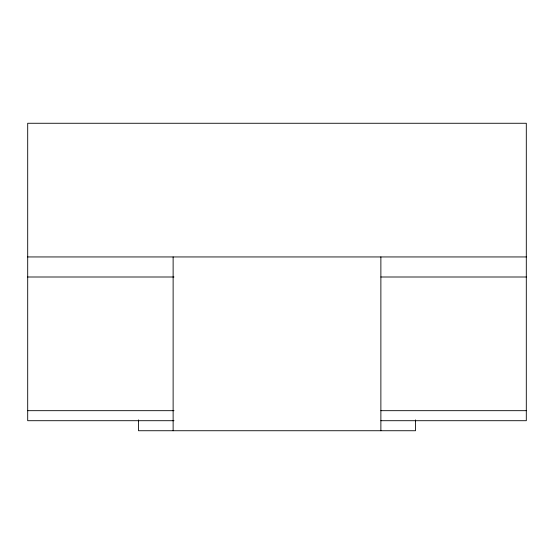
<?xml version="1.0" encoding="UTF-8"?>
<svg xmlns="http://www.w3.org/2000/svg" width="554" height="554" viewBox="0 0 554 554"><rect width="100%" height="100%" fill="white"/><g stroke="black" fill="none" stroke-linecap="round" stroke-linejoin="round"><path stroke-width="0.83" d="M27.7 256.945L526.3 256.945M27.7 277L173.991 277M380.875 277L526.3 277M27.7 410.68L173.991 410.68M380.875 410.68L526.3 410.68M173.991 420.708L27.7 420.708L27.7 123.265L526.3 123.265L526.3 420.708L380.875 420.708M415.5 419.877L415.5 430.735L138.5 430.735L138.5 419.877M380.875 256.945L380.875 430.735M173.125 256.945L173.125 430.735"/></g></svg>
